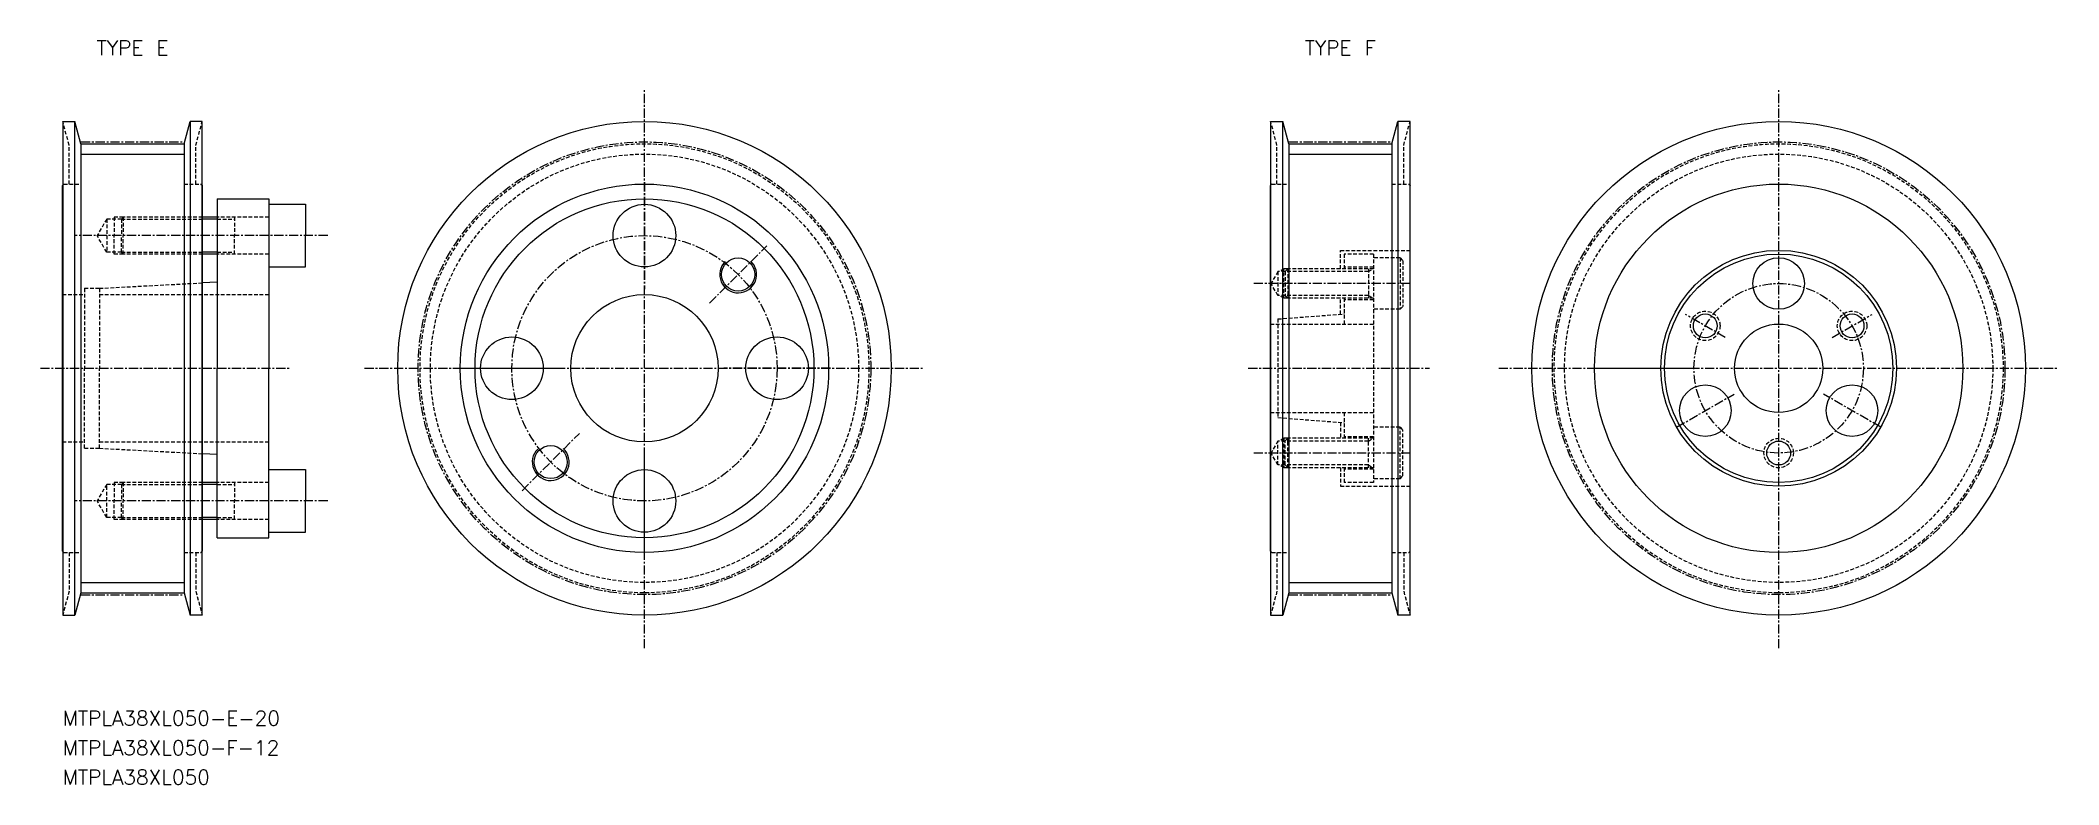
# Model space of a CAD drawing. Extents: x 166 to 440, y 55 to 156.
import ezdxf
from ezdxf.enums import TextEntityAlignment as Align

# ---------------------------------------------------------------- set-up
doc = ezdxf.new("R2010")
doc.units = 0
doc.linetypes.add('CENTER', pattern=[2, 1.25, -0.25, 0.25, -0.25])
doc.linetypes.add('DASHED', pattern=[0.75, 0.5, -0.25])
doc.layers.get('0').update_dxf_attribs({"linetype": 'CONTINUOUS'})
doc.layers.add('CENTER', color=1, linetype='CENTER')
doc.styles.add('MISUMI', font='txt.shx')

msp = doc.modelspace()

# ---------------------------------------------------------------- linework, layer by layer
at = {"color": 3, "linetype": 'DASHED'}
for p, q in [((169.59, 141.86), (168.72, 145.1)), ((186.79, 141.86), (187.65, 145.1)), ((333.55, 141.86), (332.69, 145.1)), ((350.75, 141.86), (351.62, 145.1)), ((169.59, 136.6), (169.59, 141.86)), ((186.79, 136.6), (186.79, 141.86)), ((333.55, 136.6), (333.55, 141.86)), ((350.75, 136.6), (350.75, 141.86)), ((168.89, 136.6), (168.72, 136.43)), ((168.89, 136.6), (171.19, 136.6)), ((185.19, 136.6), (187.49, 136.6)), ((187.49, 136.6), (187.65, 136.43)), ((332.85, 136.6), (332.69, 136.43)), ((332.85, 136.6), (335.15, 136.6)), ((349.15, 136.6), (351.45, 136.6)), ((351.45, 136.6), (351.62, 136.43)), ((174.69, 131.85), (173.39, 129.6)), ((174.69, 131.85), (174.69, 127.35)), ((176.69, 131.85), (174.69, 131.85)), ((175.69, 132.1), (175.69, 129.6)), ((176.94, 132.1), (175.69, 132.1)), ((176.94, 132.1), (176.69, 131.85)), ((176.69, 131.85), (187.69, 131.85)), ((176.69, 131.85), (176.69, 129.6)), ((187.69, 132.1), (176.94, 132.1)), ((176.94, 132.1), (176.94, 129.6)), ((196.69, 132.1), (189.69, 132.1)), ((189.69, 131.85), (192.02, 131.85)), ((192.02, 132.1), (192.02, 129.6)), ((174.69, 127.35), (173.39, 129.6)), ((175.69, 127.1), (175.69, 129.6)), ((176.69, 127.35), (176.69, 129.6)), ((176.94, 127.1), (176.94, 129.6)), ((192.02, 127.1), (192.02, 129.6)), ((176.69, 127.35), (174.69, 127.35)), ((176.94, 127.1), (175.69, 127.1)), ((176.69, 127.35), (187.69, 127.35)), ((176.94, 127.1), (176.69, 127.35)), ((187.69, 127.1), (176.94, 127.1)), ((189.69, 127.35), (192.02, 127.35)), ((196.69, 127.1), (189.69, 127.1)), ((342.15, 127.6), (351.65, 127.6)), ((342.15, 125.1), (342.15, 127.6)), ((346.65, 127.1), (342.65, 127.1)), ((342.65, 127.1), (342.65, 125.1)), ((346.65, 127.1), (346.65, 96.1)), ((350.25, 126.6), (346.65, 126.6)), ((350.25, 126.6), (350.25, 119.6)), ((350.25, 126.6), (350.65, 126.2)), ((350.65, 126.2), (350.65, 120)), ((333.68, 124.72), (332.74, 123.1)), ((333.68, 124.72), (333.68, 121.48)), ((334.65, 124.72), (333.68, 124.72)), ((334.5, 125.1), (333.84, 124.72)), ((334.5, 121.1), (334.5, 125.1)), ((335.03, 125.1), (334.5, 125.1)), ((334.65, 124.72), (335.03, 125.1)), ((345.95, 124.72), (334.65, 124.72)), ((334.65, 124.72), (334.65, 121.48)), ((346.65, 125.1), (335.03, 125.1)), ((335.03, 125.1), (335.03, 121.1)), ((346.65, 125.3), (342.65, 125.3)), ((345.95, 125.1), (345.95, 121.1)), ((345.95, 124.72), (346.61, 125.1)), ((168.69, 121.6), (171.69, 121.6)), ((171.69, 122.45), (171.69, 111.6)), ((171.69, 122.45), (173.69, 122.45)), ((173.69, 122.45), (187.69, 123.19)), ((173.69, 122.45), (173.69, 111.6)), ((173.69, 121.6), (196.69, 121.6)), ((333.68, 121.48), (332.74, 123.1)), ((334.65, 121.48), (333.68, 121.48)), ((334.5, 121.1), (333.84, 121.48)), ((335.03, 121.1), (334.5, 121.1)), ((345.95, 121.48), (334.65, 121.48)), ((335.03, 121.1), (334.65, 121.48)), ((346.65, 121.1), (335.03, 121.1)), ((342.15, 118.94), (342.15, 121.1)), ((342.65, 121.1), (342.65, 117.6)), ((346.65, 120.9), (342.65, 120.9)), ((345.95, 121.48), (346.61, 121.1)), ((333.65, 118.29), (342.65, 118.97)), ((333.65, 118.29), (333.65, 104.91)), ((350.25, 119.6), (346.65, 119.6)), ((350.25, 119.6), (350.65, 120)), ((332.65, 117.6), (346.65, 117.6)), ((171.69, 100.75), (171.69, 111.6)), ((173.69, 100.75), (173.69, 111.6)), ((332.65, 105.6), (346.65, 105.6)), ((333.65, 104.91), (342.65, 104.22)), ((342.15, 104.26), (342.15, 102.1)), ((342.65, 105.6), (342.65, 102.1)), ((168.69, 101.6), (171.69, 101.6)), ((173.69, 101.6), (196.69, 101.6)), ((333.68, 101.72), (332.74, 100.1)), ((333.68, 98.48), (333.68, 101.72)), ((334.65, 101.72), (333.68, 101.72)), ((334.5, 102.1), (333.84, 101.72)), ((334.5, 102.1), (334.5, 98.1)), ((335.03, 102.1), (334.5, 102.1)), ((335.03, 102.1), (334.65, 101.72)), ((345.95, 101.72), (334.65, 101.72)), ((334.65, 98.48), (334.65, 101.72)), ((346.65, 102.1), (335.03, 102.1)), ((335.03, 98.1), (335.03, 102.1)), ((346.65, 102.3), (342.65, 102.3)), ((345.95, 98.1), (345.95, 102.1)), ((345.95, 101.72), (346.61, 102.1)), ((350.25, 103.6), (346.65, 103.6)), ((350.25, 96.6), (350.25, 103.6)), ((350.25, 103.6), (350.65, 103.2)), ((350.65, 97), (350.65, 103.2)), ((171.69, 100.75), (173.69, 100.75)), ((173.69, 100.75), (187.69, 100.01)), ((333.68, 98.48), (332.74, 100.1)), ((175.69, 96.1), (175.69, 93.6)), ((176.94, 96.1), (175.69, 96.1)), ((176.94, 96.1), (176.69, 95.85)), ((176.94, 96.1), (176.94, 93.6)), ((187.69, 96.1), (176.94, 96.1)), ((196.69, 96.1), (189.69, 96.1)), ((192.02, 96.1), (192.02, 93.6)), ((334.65, 98.48), (333.68, 98.48)), ((334.5, 98.1), (333.84, 98.48)), ((335.03, 98.1), (334.5, 98.1)), ((345.95, 98.48), (334.65, 98.48)), ((334.65, 98.48), (335.03, 98.1)), ((346.65, 98.1), (335.03, 98.1)), ((342.15, 98.1), (342.15, 95.6)), ((342.65, 98.1), (342.65, 96.1)), ((346.65, 97.9), (342.65, 97.9)), ((346.65, 96.1), (342.65, 96.1)), ((345.95, 98.48), (346.61, 98.1)), ((350.25, 96.6), (346.65, 96.6)), ((350.25, 96.6), (350.65, 97)), ((174.69, 95.85), (173.39, 93.6)), ((174.69, 91.35), (173.39, 93.6)), ((174.69, 91.35), (174.69, 95.85)), ((176.69, 95.85), (174.69, 95.85)), ((175.69, 91.1), (175.69, 93.6)), ((176.69, 95.85), (176.69, 93.6)), ((176.69, 95.85), (187.69, 95.85)), ((176.69, 91.35), (176.69, 93.6)), ((176.94, 91.1), (176.94, 93.6)), ((189.69, 95.85), (192.02, 95.85)), ((192.02, 91.1), (192.02, 93.6)), ((342.15, 95.6), (351.65, 95.6)), ((176.69, 91.35), (174.69, 91.35)), ((176.94, 91.1), (175.69, 91.1)), ((176.69, 91.35), (187.69, 91.35)), ((176.94, 91.1), (176.69, 91.35)), ((187.69, 91.1), (176.94, 91.1)), ((189.69, 91.35), (192.02, 91.35)), ((196.69, 91.1), (189.69, 91.1)), ((168.89, 86.6), (168.72, 86.77)), ((168.89, 86.6), (171.19, 86.6)), ((169.59, 86.6), (169.59, 81.34)), ((185.19, 86.6), (187.49, 86.6)), ((186.79, 86.6), (186.79, 81.34)), ((187.49, 86.6), (187.65, 86.77)), ((332.85, 86.6), (332.69, 86.77)), ((332.85, 86.6), (335.15, 86.6)), ((333.55, 86.6), (333.55, 81.34)), ((349.15, 86.6), (351.45, 86.6)), ((350.75, 86.6), (350.75, 81.34)), ((351.45, 86.6), (351.62, 86.77)), ((169.59, 81.34), (168.72, 78.1)), ((186.79, 81.34), (187.65, 78.1)), ((333.55, 81.34), (332.69, 78.1)), ((350.75, 81.34), (351.62, 78.1))]:
    msp.add_line(p, q, dxfattribs=at)
at = {"color": 7, "linetype": 'CONTINUOUS'}
for p, q in [((168.72, 145.1), (170.37, 145.1)), ((168.72, 145.1), (168.72, 78.1)), ((171.19, 142.07), (170.37, 145.1)), ((170.37, 78.1), (170.37, 145.1)), ((185.19, 142.07), (186, 145.1)), ((187.65, 145.1), (186, 145.1)), ((186, 145.1), (186, 78.1)), ((187.65, 78.1), (187.65, 145.1)), ((332.69, 145.1), (334.34, 145.1)), ((332.69, 145.1), (332.69, 78.1)), ((335.15, 142.07), (334.34, 145.1)), ((334.34, 78.1), (334.34, 145.1)), ((349.15, 142.07), (349.97, 145.1)), ((351.62, 145.1), (349.97, 145.1)), ((349.97, 145.1), (349.97, 78.1)), ((351.62, 78.1), (351.62, 145.1)), ((171.19, 142.07), (171.19, 81.13)), ((171.19, 142.07), (185.19, 142.07)), ((185.19, 142.07), (185.19, 81.13)), ((335.15, 142.07), (335.15, 81.13)), ((335.15, 142.07), (349.15, 142.07)), ((349.15, 142.07), (349.15, 81.13)), ((168.72, 136.43), (168.69, 136.4)), ((168.69, 86.8), (168.69, 136.4)), ((187.65, 136.43), (187.69, 136.4)), ((187.69, 86.8), (187.69, 136.4)), ((189.69, 134.6), (196.69, 134.6)), ((189.69, 134.6), (189.69, 132.1)), ((196.69, 134.6), (196.69, 133.85)), ((332.69, 136.43), (332.65, 136.4)), ((332.65, 86.8), (332.65, 136.4)), ((351.62, 136.43), (351.65, 136.4)), ((351.65, 86.8), (351.65, 136.4)), ((189.69, 132.1), (187.69, 132.1)), ((189.69, 132.1), (189.69, 127.1)), ((196.69, 133.85), (201.69, 133.85)), ((196.69, 133.85), (196.69, 125.35)), ((201.69, 133.85), (201.69, 129.6)), ((201.69, 125.35), (201.69, 129.6)), ((189.69, 127.1), (187.69, 127.1)), ((189.69, 127.1), (189.69, 123.3)), ((189.69, 123.3), (187.69, 123.19)), ((189.69, 123.3), (189.69, 111.6)), ((196.69, 125.35), (201.69, 125.35)), ((196.69, 125.35), (196.69, 111.6)), ((189.69, 99.9), (189.69, 111.6)), ((196.69, 97.85), (196.69, 111.6)), ((189.69, 99.9), (187.69, 100.01)), ((189.69, 96.1), (189.69, 99.9)), ((189.69, 96.1), (187.69, 96.1)), ((189.69, 91.1), (189.69, 96.1)), ((196.69, 97.85), (201.69, 97.85)), ((196.69, 89.35), (196.69, 97.85)), ((201.69, 97.85), (201.69, 93.6)), ((201.69, 89.35), (201.69, 93.6)), ((189.69, 91.1), (187.69, 91.1)), ((189.69, 88.6), (189.69, 91.1)), ((189.69, 88.6), (196.69, 88.6)), ((196.69, 89.35), (201.69, 89.35)), ((196.69, 88.6), (196.69, 89.35)), ((168.72, 86.77), (168.69, 86.8)), ((187.65, 86.77), (187.69, 86.8)), ((332.69, 86.77), (332.65, 86.8)), ((351.62, 86.77), (351.65, 86.8)), ((171.19, 81.13), (170.37, 78.1)), ((171.19, 81.13), (185.19, 81.13)), ((185.19, 81.13), (186, 78.1)), ((335.15, 81.13), (334.34, 78.1)), ((335.15, 81.13), (349.15, 81.13)), ((349.15, 81.13), (349.97, 78.1)), ((168.72, 78.1), (170.37, 78.1)), ((187.65, 78.1), (186, 78.1)), ((332.69, 78.1), (334.34, 78.1)), ((351.62, 78.1), (349.97, 78.1))]:
    msp.add_line(p, q, dxfattribs=at)
at = {"color": 3, "linetype": 'CONTINUOUS'}
for p, q in [((171.19, 140.67), (185.19, 140.67)), ((335.15, 140.67), (349.15, 140.67)), ((171.19, 82.53), (185.19, 82.53)), ((335.15, 82.53), (349.15, 82.53))]:
    msp.add_line(p, q, dxfattribs=at)
at = {"color": 3}
for p, q in [((189.69, 131.85), (187.69, 131.85)), ((189.69, 127.35), (187.69, 127.35)), ((189.69, 95.85), (187.69, 95.85)), ((189.69, 91.35), (187.69, 91.35))]:
    msp.add_line(p, q, dxfattribs=at)
at = {"color": 7, "linetype": 'CONTINUOUS'}
for centre, radius in [((247.69, 111.6), 33.5), ((401.65, 111.6), 33.5), ((247.69, 111.6), 25), ((247.69, 111.6), 23), ((247.69, 111.6), 23), ((401.65, 111.6), 25), ((247.69, 129.6), 4.25), ((260.41, 124.33), 2.25), ((401.65, 111.6), 16), ((401.65, 111.6), 15.5), ((401.65, 123.1), 3.5), ((247.69, 111.6), 10), ((391.69, 117.35), 1.62), ((411.61, 117.35), 1.62), ((229.69, 111.6), 4.25), ((265.69, 111.6), 4.25), ((401.65, 111.6), 6), ((391.69, 105.85), 3.5), ((411.61, 105.85), 3.5), ((401.65, 100.1), 1.62), ((234.96, 98.87), 2.25), ((247.69, 93.6), 4.25)]:
    msp.add_circle(centre, radius, dxfattribs=at)
at = {"color": 3, "linetype": 'DASHED'}
for centre, radius in [((247.69, 111.6), 30.47), ((247.69, 111.6), 29.07), ((401.65, 111.6), 30.47), ((401.65, 111.6), 29.07), ((391.69, 117.35), 2), ((411.61, 117.35), 2), ((401.65, 100.1), 2)]:
    msp.add_circle(centre, radius, dxfattribs=at)
at = {"color": 3}
for centre in [(260.41, 124.33), (234.96, 98.87)]:
    msp.add_arc(centre, 2.5, 135, 47, dxfattribs=at)
at = {"layer": 'CENTER', "color": 1, "linetype": 'CENTER'}
for p, q in [((247.69, 73.6), (247.69, 149.6)), ((401.65, 73.6), (401.65, 149.6)), ((171.19, 142.32), (185.19, 142.32)), ((335.15, 142.32), (349.15, 142.32)), ((247.69, 136.85), (247.69, 122.35)), ((204.69, 129.6), (170.39, 129.6)), ((256.52, 120.44), (264.3, 128.22)), ((351.65, 123.1), (330.36, 123.1)), ((394.4, 115.79), (388.99, 118.91)), ((408.91, 115.79), (414.32, 118.91)), ((165.69, 111.6), (199.69, 111.6)), ((209.69, 111.6), (285.69, 111.6)), ((222.44, 111.6), (236.94, 111.6)), ((272.94, 111.6), (258.44, 111.6)), ((329.65, 111.6), (354.25, 111.6)), ((363.65, 111.6), (439.65, 111.6)), ((376.4, 111.6), (390.9, 111.6)), ((387.8, 103.6), (395.59, 108.1)), ((415.51, 103.6), (407.72, 108.1)), ((231.07, 94.98), (238.85, 102.76)), ((247.69, 86.35), (247.69, 100.85)), ((351.65, 100.1), (330.36, 100.1)), ((204.69, 93.6), (170.39, 93.6)), ((171.19, 80.87), (185.19, 80.87)), ((335.15, 80.87), (349.15, 80.87))]:
    msp.add_line(p, q, dxfattribs=at)
for centre, radius in [((247.69, 111.6), 30.72), ((401.65, 111.6), 30.72), ((247.69, 111.6), 18), ((401.65, 111.6), 11.5)]:
    msp.add_circle(centre, radius, dxfattribs=at)

# ---------------------------------------------------------------- texts
at = {"color": 7, "linetype": 'CONTINUOUS', "style": 'MISUMI'}
for s, p in [('TYPE E', (178.19, 155.1)), ('TYPE F', (342.15, 155.1))]:
    msp.add_text(s, height=2, dxfattribs=at).set_placement(p, align=Align.MIDDLE_CENTER)
for s, p in [('MTPLA38XL050-E-20', (168.72, 63.1)), ('MTPLA38XL050-F-12', (168.72, 59.1)), ('MTPLA38XL050', (168.72, 55.1))]:
    msp.add_text(s, height=2, dxfattribs=at).set_placement(p)

doc.saveas('drawing.dxf')
